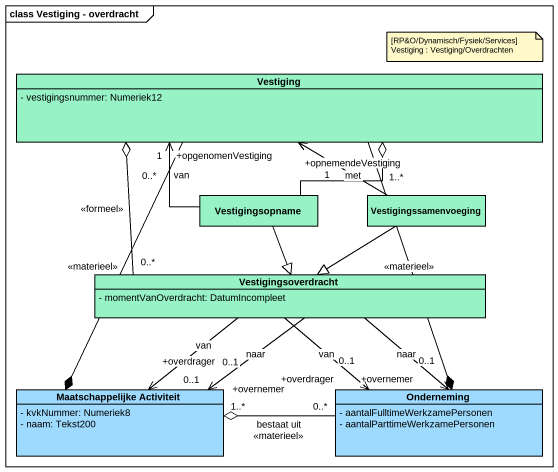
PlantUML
@startuml
mainframe class Vestiging - overdracht
hide circle
hide empty members
skinparam classAttributeIconSize 0
class Vestiging #97F3C5 {
  - vestigingsnummer: Numeriek12
}
class Vestigingsopname #97F3C5
class Vestigingssamenvoeging #97F3C5
class Vestigingsoverdracht #97F3C5 {
  - momentVanOverdracht: DatumIncompleet
}
class "Maatschappelijke Activiteit" as Maatschappelijke_Activiteit #9EDAFD {
  - kvkNummer: Numeriek8
  - naam: Tekst200
}
class Onderneming #9EDAFD {
  - aantalFulltimeWerkzamePersonen
  - aantalParttimeWerkzamePersonen
}
Vestiging "0..*" --* Maatschappelijke_Activiteit : <<materieel>>
Vestiging "1..*" --* Onderneming : <<materieel>>
Vestigingsopname -up-> "+opgenomenVestiging\n1" Vestiging : van
Vestigingsopname -up-o Vestiging
Vestigingsopname --|> Vestigingsoverdracht
Vestigingssamenvoeging -up-> "+opnemendeVestiging\n1" Vestiging : met
Vestigingssamenvoeging --|> Vestigingsoverdracht
Vestigingsoverdracht "0..*" -up-o Vestiging : <<formeel>>
Vestigingsoverdracht --> "+overdrager\n0..1" Maatschappelijke_Activiteit : van
Vestigingsoverdracht --> "+overnemer\n0..1" Maatschappelijke_Activiteit : naar
Vestigingsoverdracht --> "+overdrager\n0..1" Onderneming : van
Vestigingsoverdracht --> "+overnemer\n0..1" Onderneming : naar
Maatschappelijke_Activiteit "1..*" o-right- "0..*" Onderneming : bestaat uit\n<<materieel>>
note as N1
  [RP&O/Dynamisch/Fysiek/Services] Vestiging : Vestiging/Overdrachten
end note
@enduml
